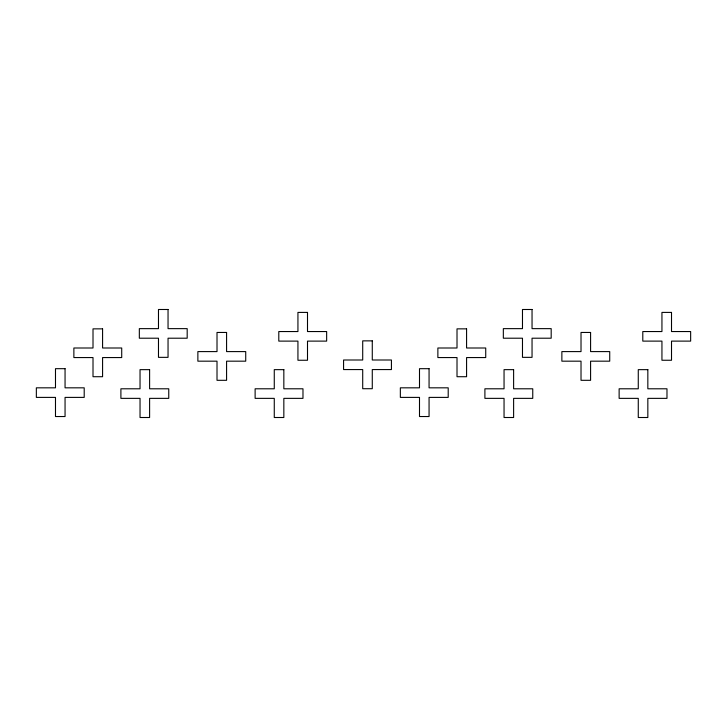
<?xml version="1.0" encoding="UTF-8"?>
<svg xmlns="http://www.w3.org/2000/svg" width="727" height="727" viewBox="0 0 727 727"><rect width="100%" height="100%" fill="white"/><g stroke="black" fill="none" stroke-linecap="round" stroke-linejoin="round"><path stroke-width="1.09" d="M168.046 309.493L158.477 309.493L158.477 328.64L139.33 328.64L139.33 338.209L158.477 338.209L158.477 357.348L168.046 357.348L168.046 338.209L187.184 338.209L187.184 328.64L168.046 328.64L168.046 309.493M532.046 309.493L522.477 309.493L522.477 328.64L503.338 328.64L503.338 338.209L522.477 338.209L522.477 357.348L532.046 357.348L532.046 338.209L551.184 338.209L551.184 328.64L532.046 328.64L532.046 309.493M307.503 312.41L297.934 312.41L297.934 331.548L278.795 331.548L278.795 341.117L297.934 341.117L297.934 360.256L307.503 360.256L307.503 341.117L326.65 341.117L326.65 331.548L307.503 331.548L307.503 312.41M671.512 312.41L661.943 312.41L661.943 331.548L642.795 331.548L642.795 341.117L661.943 341.117L661.943 360.256L671.512 360.256L671.512 341.117L690.65 341.117L690.65 331.548L671.512 331.548L671.512 312.41M102.58 328.858L93.011 328.858L93.011 347.997L73.872 347.997L73.872 357.566L93.011 357.566L93.011 376.713L102.58 376.713L102.58 357.566L121.718 357.566L121.718 347.997L102.58 347.997L102.58 328.858M466.58 328.858L457.01 328.858L457.01 347.997L437.872 347.997L437.872 357.566L457.01 357.566L457.01 376.713L466.58 376.713L466.58 357.566L485.727 357.566L485.727 347.997L466.58 347.997L466.58 328.858M226.579 332.457L217.01 332.457L217.01 351.595L197.871 351.595L197.871 361.174L217.01 361.174L217.01 380.312L226.579 380.312L226.579 361.174L245.726 361.174L245.726 351.595L226.579 351.595L226.579 332.457M590.588 332.457L581.018 332.457L581.018 351.595L561.871 351.595L561.871 361.174L581.018 361.174L581.018 380.312L590.588 380.312L590.588 361.174L609.726 361.174L609.726 351.595L590.588 351.595L590.588 332.457M372.279 340.863L362.709 340.863L362.709 360.001L343.571 360.001L343.571 369.57L362.709 369.57L362.709 388.709L372.279 388.709L372.279 369.57L391.426 369.57L391.426 360.001L372.279 360.001L372.279 340.863M65.057 368.68L55.488 368.68L55.488 387.827L36.35 387.827L36.35 397.396L55.488 397.396L55.488 416.535L65.057 416.535L65.057 397.396L84.205 397.396L84.205 387.827L65.057 387.827L65.057 368.68M429.066 368.68L419.497 368.68L419.497 387.827L400.35 387.827L400.35 397.396L419.497 397.396L419.497 416.535L429.066 416.535L429.066 397.396L448.205 397.396L448.205 387.827L429.066 387.827L429.066 368.68M149.608 369.652L140.038 369.652L140.038 388.791L120.9 388.791L120.9 398.36L140.038 398.36L140.038 417.507L149.608 417.507L149.608 398.36L168.755 398.36L168.755 388.791L149.608 388.791L149.608 369.652M283.839 369.652L274.27 369.652L274.27 388.791L255.122 388.791L255.122 398.36L274.27 398.36L274.27 417.507L283.839 417.507L283.839 398.36L302.977 398.36L302.977 388.791L283.839 388.791L283.839 369.652M513.616 369.652L504.047 369.652L504.047 388.791L484.9 388.791L484.9 398.36L504.047 398.36L504.047 417.507L513.616 417.507L513.616 398.36L532.755 398.36L532.755 388.791L513.616 388.791L513.616 369.652M647.839 369.652L638.27 369.652L638.27 388.791L619.131 388.791L619.131 398.36L638.27 398.36L638.27 417.507L647.839 417.507L647.839 398.36L666.977 398.36L666.977 388.791L647.839 388.791L647.839 369.652"/></g></svg>
